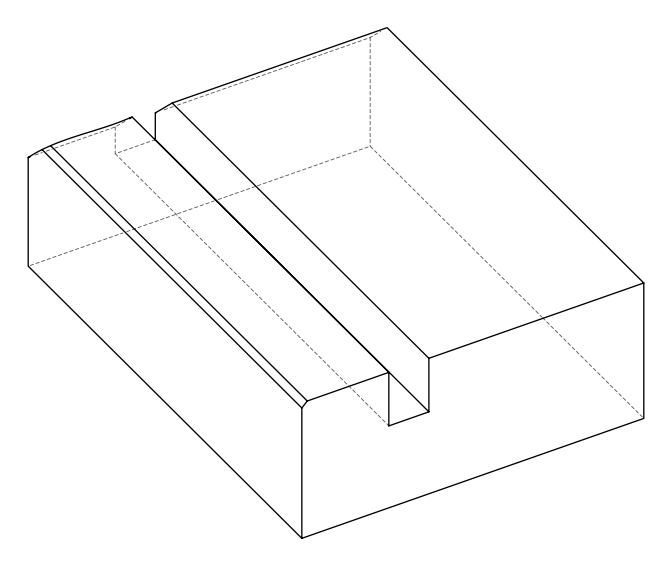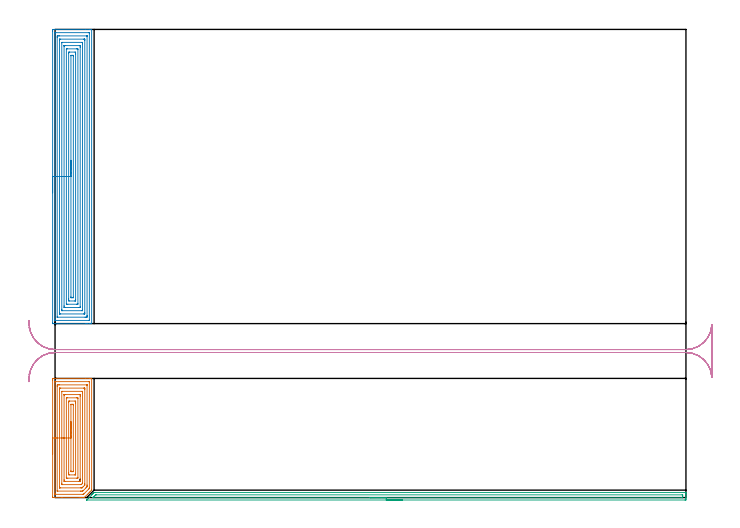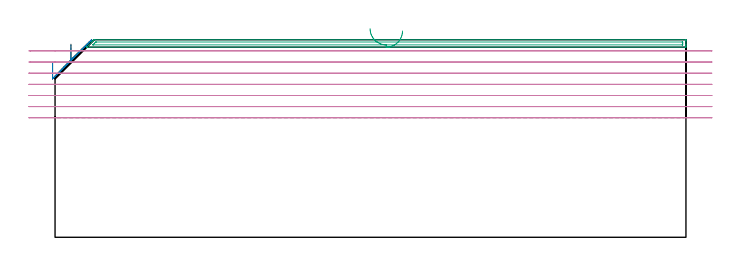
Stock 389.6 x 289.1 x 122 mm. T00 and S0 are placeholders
(PLAN: 4 operations, 1 tool changes, 38 min)
(1 AREA_MILL | FG_CHAMFER_SURFACE | UGT0205_001 | 5.6 min | 23765 mm3)
(2 AREA_MILL_1 | FG_CHAMFER_SURFACE_1 | UGT0205_001 | 13.42 min | 55161 mm3)
(3 AREA_MILL_2 | FG_CHAMFER_SURFACE_2 | UGT0205_001 | 6.06 min | 3882 mm3)
(4 MILL_RECTANGULAR_SLOT | SLOT_RECTANGULAR | UGT0201_004 | Follow Part, ap 8, ae 75% | 12.89 min | 630133 mm3)
(TOOL UGT0205_001 | Chamfer Mill 20 x 3 x 45 deg. | D20 FL50 Z2)
(TOOL UGT0201_004 | End Mill 32 mm | D32 FL53 Z6)
(OP 1 AREA_MILL)
G17 G21 G94 G90
T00 M6
G54
G17 G0 G90 X-1.5 Y26.8 S1061 M3
G43 Z132. H0
Z107.9
G94 G1 Y26.838 Z107.028 F250.
Y26.952 Z106.164
Y27.141 Z105.312
Y27.403 Z104.48
Y27.737 Z103.674
Y28.14 Z102.9
Y28.609 Z102.164
Y29.14 Z101.472
Y29.729 Z100.829
Y30.372 Z100.24
Y31.064 Z99.708
Y31.8 Z99.24
Y32.574 Z98.837
Y33.38 Z98.503
Y34.212 Z98.241
Y35.064 Z98.052
Y35.928 Z97.938
Y36.8 Z97.9
Y72.616
X-1.499 Y72.982 Z97.901
X-1.494 Y73.504 Z97.903
X-1.492 Y73.592 Z97.906
X-0.976 Y73.6 Z98.421
X18.803 Z118.198
X21.189 Z120.585
X21.871 Z121.271
X22.198 Z121.597
X22.57 Y73.593 Z121.962
X22.597 Y73.59 Z121.988
X22.6 Y73.428 Z122.
Y5.085
X22.601 Y4.605 Z121.98
X22.534 Y4.532 Z121.931
X21.636 Y3.636 Z121.036
X21.3 Y3.298 Z120.696
X20.722 Y2.722 Z120.121
X20.007 Y2.007 Z119.407
X18.173 Y0.172 Z117.57
X18.086 Y0.087 Z117.484
X18.007 Y0.01 Z117.403
X17.746 Y0. Z117.145
X17.438 Z116.837
X16.756 Z116.151
X15.529 Z114.926
X14.983 Z114.377
X4.372 Z103.769
X-1.25 Y0.001 Z98.147
X-1.492 Y0.01 Z97.906
X-1.499 Y0.252 Z97.899
Y0.283
X-1.5 Y36.8 Z97.9
X-0.086 Z99.314
X-0.085 Y71.417 Z99.315
X-0.084 Y71.528 Z99.316
X-0.081 Y71.582 Z99.319
X-0.08 Y71.588 Z99.32
X-0.06 Y71.592 Z99.34
X-0.007 Y71.596 Z99.393
X0.395 Y71.6 Z99.795
X20.788 Z120.188
X21.046 Y71.597 Z120.446
X21.154 Y71.593 Z120.554
X21.173 Y71.591 Z120.573
X21.179 Y71.579 Z120.579
X21.182 Y71.527 Z120.582
X21.184 Y71.418 Z120.584
X21.186 Y71.199 Z120.586
Y5.982
X21.181 Y5.756 Z120.581
X21.179 Y5.65 Z120.579
X21.114 Y5.576 Z120.514
X20.911 Y5.366 Z120.311
X20.635 Y5.085 Z120.035
X17.798 Y2.248 Z117.198
X17.643 Y2.095 Z117.043
X17.577 Y2.034 Z116.977
X17.55 Y2.011 Z116.95
X17.521 Y2.008 Z116.921
X17.401 Y2.004 Z116.801
X17.158 Y2. Z116.558
X0.312 Z99.712
X0.054 Y2.003 Z99.454
X-0.054 Y2.007 Z99.346
X-0.073 Y2.009 Z99.327
X-0.079 Y2.021 Z99.321
X-0.082 Y2.073 Z99.318
X-0.084 Y2.182 Z99.316
X-0.086 Y2.401 Z99.314
Y36.8
X1.328 Z100.728
X1.329 Y68.515 Z100.729
X1.33 Y68.872 Z100.73
X1.334 Y69.408 Z100.734
X1.336 Y69.578 Z100.736
X1.5 Y69.593 Z100.9
X1.684 Y69.596 Z101.084
X2.38 Y69.6 Z101.78
X2.57 Z101.97
X19.416 Y69.599 Z118.816
X19.607 Y69.595 Z119.007
X19.733 Y69.59 Z119.133
X19.766 Y69.586 Z119.166
X19.767 Y69.57 Z119.167
X19.769 Y69.527 Z119.169
X19.771 Y69.408 Z119.171
Y7.765
X19.77 Y7.408 Z119.17
X19.767 Y6.872 Z119.167
X19.765 Y6.697 Z119.165
X19.688 Y6.598 Z119.088
X19.416 Y6.319 Z118.816
X19.248 Y6.148 Z118.648
X19.079 Y5.979 Z118.479
X17.468 Y4.368 Z116.868
X17.29 Y4.192 Z116.69
X17.111 Y4.022 Z116.511
X16.94 Y4.007 Z116.34
X16.756 Y4.003 Z116.156
X16.06 Y4. Z115.46
X15.87 Z115.27
X1.684 Y4.001 Z101.084
X1.493 Y4.005 Z100.893
X1.367 Y4.01 Z100.767
X1.334 Y4.014 Z100.734
X1.333 Y4.03 Z100.733
X1.331 Y4.073 Z100.731
X1.329 Y4.192 Z100.729
X1.328 Y36.8 Z100.728
X2.743 Z102.143
Y66.728
X2.747 Y67.443 Z102.147
X2.75 Y67.549 Z102.15
X2.759 Y67.59 Z102.159
X2.808 Y67.592 Z102.208
X3.024 Y67.596 Z102.424
X3.457 Y67.6 Z102.857
X17.664 Z117.064
X18.082 Y67.597 Z117.482
X18.291 Y67.593 Z117.691
X18.341 Y67.59 Z117.741
X18.351 Y67.582 Z117.751
X18.353 Y67.565 Z117.753
X18.355 Y67.498 Z117.755
X18.357 Y66.902 Z117.757
Y66.728
Y8.659
X18.355 Y7.941 Z117.755
X18.352 Y7.765 Z117.752
X18.35 Y7.725 Z117.75
X18.325 Y7.686 Z117.725
X18.259 Y7.614 Z117.659
X18.157 Y7.508 Z117.557
X17.523 Y6.872 Z116.923
X17.137 Y6.488 Z116.537
X16.756 Y6.112 Z116.156
X16.687 Y6.048 Z116.087
X16.625 Y6.01 Z116.025
X16.519 Y6.007 Z115.919
X16.302 Y6.003 Z115.702
X15.87 Y6. Z115.27
X3.436 Z102.836
X3.018 Y6.003 Z102.418
X2.809 Y6.007 Z102.209
X2.759 Y6.01 Z102.159
X2.749 Y6.018 Z102.149
X2.747 Y6.035 Z102.147
X2.745 Y6.102 Z102.145
X2.743 Y6.698 Z102.143
Y6.872
Y36.8
X4.157 Z103.557
Y65.318
X4.158 Y65.443 Z103.558
X4.162 Y65.543 Z103.562
X4.166 Y65.591 Z103.566
X4.181 Y65.594 Z103.581
X4.344 Y65.598 Z103.744
X4.577 Y65.6 Z103.977
X16.756 Z116.156
X16.85 Y65.598 Z116.25
X16.907 Y65.595 Z116.307
X16.933 Y65.591 Z116.333
X16.936 Y65.505 Z116.336
X16.942 Y65.129 Z116.342
X16.943 Y64.941 Z116.343
Y64.753
Y9.364
X16.942 Y9.011 Z116.342
X16.939 Y8.835 Z116.339
X16.936 Y8.752 Z116.336
X16.858 Y8.659 Z116.258
X16.808 Y8.607 Z116.208
X16.756 Y8.555 Z116.156
X16.359 Y8.166 Z115.759
X16.194 Y8.01 Z115.594
X15.87 Y8.003 Z115.27
X15.636 Y8. Z115.036
X4.344 Z103.744
X4.25 Y8.001 Z103.65
X4.193 Y8.005 Z103.593
X4.167 Y8.009 Z103.567
X4.164 Y8.095 Z103.564
X4.158 Y8.471 Z103.558
X4.157 Y8.659 Z103.557
Y8.847
Y36.8
X5.571 Z104.971
X5.572 Y63.155 Z104.972
X5.574 Y63.429 Z104.974
X5.578 Y63.566 Z104.978
X5.579 Y63.59 Z104.979
X5.612 Y63.594 Z105.012
X5.676 Y63.598 Z105.076
X6.117 Y63.6 Z105.517
X6.561 Z105.961
X14.983 Y63.599 Z114.383
X15.432 Y63.596 Z114.832
X15.512 Y63.59 Z114.912
X15.522 Y63.505 Z114.922
X15.525 Y63.155 Z114.925
X15.528 Y62.605 Z114.928
Y10.445
X15.526 Y10.171 Z114.926
X15.522 Y10.034 Z114.922
X15.521 Y10.01 Z114.921
X15.488 Y10.006 Z114.888
X15.424 Y10.002 Z114.824
X14.983 Y10. Z114.383
X14.539 Z113.939
X6.117 Y10.001 Z105.517
X5.668 Y10.004 Z105.068
X5.588 Y10.01 Z104.988
X5.578 Y10.095 Z104.978
X5.575 Y10.445 Z104.975
X5.572 Y10.995 Z104.972
X5.571 Y36.8 Z104.971
X6.985 Z106.385
X6.986 Y61.368 Z106.386
X6.987 Y61.385 Z106.387
X7.003 Y61.59 Z106.403
X7.661 Y61.599 Z107.061
X13.21 Y61.6 Z112.61
X13.869 Y61.597 Z113.269
X14.096 Y61.59 Z113.496
X14.113 Y61.368 Z113.513
X14.114 Y61.35 Z113.514
Y12.232
X14.113 Y12.215 Z113.513
X14.096 Y12.01 Z113.496
X13.439 Y12.001 Z112.839
X7.89 Y12. Z107.29
X7.231 Y12.003 Z106.631
X7.003 Y12.01 Z106.403
X6.987 Y12.232 Z106.387
X6.986 Y12.25 Z106.386
X6.985 Y36.8 Z106.385
X8.4 Z107.8
Y58.688
X8.401 Y59.066 Z107.801
X8.407 Y59.581 Z107.807
X8.758 Y59.6 Z108.158
X8.777 Z108.177
X12.323 Y59.599 Z111.723
X12.693 Y59.581 Z112.093
X12.698 Y59.203 Z112.098
X12.7 Y58.688 Z112.1
Y58.308
Y14.912
X12.699 Y14.534 Z112.099
X12.693 Y14.019 Z112.093
X12.342 Y14. Z111.742
X12.323 Z111.723
X8.777 Y14.001 Z108.177
X8.407 Y14.019 Z107.807
X8.402 Y14.397 Z107.802
X8.4 Y14.912 Z107.8
Y15.292
Y36.8
X9.814 Z109.214
Y57.272
X9.816 Y57.457 Z109.216
X9.819 Y57.549 Z109.219
X9.821 Y57.587 Z109.221
X9.863 Y57.593 Z109.263
X10.55 Y57.598 Z109.95
X10.744 Y57.599 Z110.144
X11.26 Y57.59 Z110.66
X11.28 Y57.583 Z110.68
X11.282 Y57.555 Z110.682
X11.284 Y57.484 Z110.684
X11.286 Y57.34 Z110.686
Y57.052
Y16.328
X11.284 Y16.143 Z110.684
X11.281 Y16.051 Z110.681
X11.279 Y16.013 Z110.679
X11.237 Y16.007 Z110.637
X10.55 Y16.001 Z109.95
X10.356 Z109.756
X9.84 Y16.01 Z109.24
X9.82 Y16.016 Z109.22
X9.818 Y16.045 Z109.218
X9.816 Y16.116 Z109.216
X9.814 Y16.26 Z109.214
Y16.548
Y36.8
Y37.672 Z109.252
Y38.537 Z109.366
Y39.388 Z109.555
Y40.22 Z109.817
Y41.026 Z110.151
Y41.8 Z110.554
Y42.536 Z111.022
Y43.228 Z111.553
Y43.871 Z112.143
Y44.46 Z112.786
Y44.992 Z113.478
Y45.46 Z114.214
Y45.863 Z114.988
Y46.197 Z115.794
Y46.459 Z116.626
Y46.648 Z117.477
Y46.762 Z118.342
Y46.8 Z119.214
G0 Z132.
M5
M2
(OP 2 AREA_MILL_1)
G17 G21 G94 G90
T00 M6
G54
G17 G0 G90 X-1.5 Y188.25 S1061 M3
G43 Z132. H0
Z107.9
G94 G1 Y188.288 Z107.028 F250.
Y188.402 Z106.164
Y188.591 Z105.312
Y188.853 Z104.48
Y189.187 Z103.674
Y189.59 Z102.9
Y190.059 Z102.164
Y190.59 Z101.472
Y191.179 Z100.829
Y191.822 Z100.24
Y192.514 Z99.708
Y193.25 Z99.24
Y194.024 Z98.837
Y194.83 Z98.503
Y195.662 Z98.241
Y196.514 Z98.052
Y197.378 Z97.938
Y198.25 Z97.9
Y288.116
X-1.499 Y288.482 Z97.901
X-1.494 Y289.004 Z97.903
X-1.492 Y289.092 Z97.906
X-0.976 Y289.1 Z98.421
X18.803 Z118.198
X21.189 Z120.585
X21.871 Z121.271
X22.198 Z121.597
X22.57 Y289.092 Z121.962
X22.597 Y289.09 Z121.988
X22.6 Y288.928 Z122.
Y107.572
X22.597 Y107.41 Z121.988
X22.57 Y107.407 Z121.962
X22.197 Y107.4 Z121.597
X21.871 Z121.271
X21.189 Z120.585
X19.962 Z119.359
X19.416 Z118.811
X18.802 Z118.198
X-1.25 Y107.401 Z98.148
X-1.492 Y107.41 Z97.906
X-1.499 Y107.652 Z97.899
Y107.683
X-1.5 Y198.25 Z97.9
X-0.086 Z99.314
X-0.085 Y286.917 Z99.315
X-0.084 Y287.028 Z99.316
X-0.081 Y287.082 Z99.319
X-0.08 Y287.088 Z99.32
X-0.06 Y287.092 Z99.34
X-0.007 Y287.096 Z99.393
X0.395 Y287.1 Z99.795
X20.788 Z120.188
X21.046 Y287.097 Z120.446
X21.154 Y287.093 Z120.554
X21.173 Y287.09 Z120.573
X21.179 Y287.079 Z120.579
X21.182 Y287.027 Z120.582
X21.184 Y286.918 Z120.584
X21.186 Y286.699 Z120.586
X21.185 Y109.583 Z120.585
X21.184 Y109.472 Z120.584
X21.181 Y109.418 Z120.581
X21.18 Y109.412 Z120.58
X21.16 Y109.408 Z120.56
X21.107 Y109.404 Z120.507
X20.705 Y109.4 Z120.105
X0.312 Z99.712
X0.054 Y109.403 Z99.454
X-0.054 Y109.407 Z99.346
X-0.073 Y109.409 Z99.327
X-0.079 Y109.421 Z99.321
X-0.082 Y109.473 Z99.318
X-0.084 Y109.582 Z99.316
X-0.086 Y109.802 Z99.314
Y198.25
X1.328 Z100.728
X1.329 Y284.015 Z100.729
X1.33 Y284.372 Z100.73
X1.333 Y284.908 Z100.733
X1.335 Y285.078 Z100.735
X1.5 Y285.093 Z100.9
X1.684 Y285.096 Z101.084
X2.38 Y285.1 Z101.78
X2.57 Z101.97
X19.416 Y285.099 Z118.816
X19.607 Y285.095 Z119.007
X19.733 Y285.09 Z119.133
X19.766 Y285.086 Z119.166
X19.767 Y285.07 Z119.167
X19.769 Y285.027 Z119.169
X19.771 Y284.908 Z119.171
Y112.485
X19.77 Y112.129 Z119.17
X19.766 Y111.592 Z119.166
X19.764 Y111.422 Z119.164
X19.6 Y111.407 Z119.
X19.416 Y111.404 Z118.816
X18.72 Y111.4 Z118.12
X18.53 Z117.93
X1.684 Y111.401 Z101.084
X1.493 Y111.405 Z100.893
X1.367 Y111.41 Z100.767
X1.334 Y111.414 Z100.734
X1.333 Y111.43 Z100.733
X1.331 Y111.473 Z100.731
X1.329 Y111.592 Z100.729
X1.328 Y198.25 Z100.728
X2.743 Z102.143
Y282.228
X2.747 Y282.943 Z102.147
X2.75 Y283.049 Z102.15
X2.759 Y283.09 Z102.159
X2.808 Y283.092 Z102.208
X3.024 Y283.096 Z102.424
X3.457 Y283.1 Z102.857
X17.664 Z117.064
X18.082 Y283.097 Z117.482
X18.291 Y283.093 Z117.691
X18.341 Y283.09 Z117.741
X18.351 Y283.082 Z117.751
X18.353 Y283.065 Z117.753
X18.355 Y282.998 Z117.755
X18.357 Y282.402 Z117.757
Y282.228
Y114.272
X18.353 Y113.557 Z117.753
X18.35 Y113.451 Z117.75
X18.341 Y113.41 Z117.741
X18.292 Y113.408 Z117.692
X18.076 Y113.404 Z117.476
X17.643 Y113.4 Z117.043
X3.436 Z102.836
X3.018 Y113.403 Z102.418
X2.809 Y113.407 Z102.209
X2.759 Y113.41 Z102.159
X2.749 Y113.418 Z102.149
X2.747 Y113.435 Z102.147
X2.745 Y113.502 Z102.145
X2.743 Y114.098 Z102.143
Y114.272
Y198.25
X4.157 Z103.557
Y280.817
X4.158 Y280.943 Z103.558
X4.162 Y281.043 Z103.562
X4.166 Y281.091 Z103.566
X4.181 Y281.094 Z103.581
X4.344 Y281.098 Z103.744
X4.576 Y281.1 Z103.976
X16.756 Z116.156
X16.85 Y281.098 Z116.25
X16.907 Y281.095 Z116.307
X16.933 Y281.091 Z116.333
X16.936 Y281.005 Z116.336
X16.942 Y280.629 Z116.342
X16.943 Y280.441 Z116.343
Y280.253
Y115.683
X16.942 Y115.557 Z116.342
X16.938 Y115.458 Z116.338
X16.934 Y115.409 Z116.334
X16.919 Y115.406 Z116.319
X16.756 Y115.402 Z116.156
X16.524 Y115.4 Z115.924
X4.344 Z103.744
X4.25 Y115.401 Z103.65
X4.193 Y115.405 Z103.593
X4.167 Y115.409 Z103.567
X4.164 Y115.495 Z103.564
X4.158 Y115.871 Z103.558
X4.157 Y116.059 Z103.557
Y116.247
Y198.25
X5.571 Z104.971
X5.572 Y278.654 Z104.972
X5.574 Y278.929 Z104.974
X5.577 Y279.066 Z104.977
X5.579 Y279.09 Z104.979
X5.612 Y279.094 Z105.012
X5.676 Y279.098 Z105.076
X6.117 Y279.1 Z105.517
X6.561 Z105.961
X14.983 Y279.099 Z114.383
X15.432 Y279.096 Z114.832
X15.512 Y279.09 Z114.912
X15.522 Y279.005 Z114.922
X15.525 Y278.654 Z114.925
X15.528 Y278.105 Z114.928
Y117.846
X15.526 Y117.571 Z114.926
X15.522 Y117.434 Z114.922
X15.521 Y117.41 Z114.921
X15.488 Y117.406 Z114.888
X15.424 Y117.402 Z114.824
X14.983 Y117.4 Z114.383
X14.539 Z113.939
X6.117 Y117.401 Z105.517
X5.668 Y117.404 Z105.068
X5.588 Y117.41 Z104.988
X5.578 Y117.495 Z104.978
X5.575 Y117.846 Z104.975
X5.572 Y118.395 Z104.972
X5.571 Y198.25 Z104.971
X6.985 Z106.385
X6.986 Y276.868 Z106.386
X6.987 Y276.885 Z106.387
X7.003 Y277.09 Z106.403
X7.661 Y277.099 Z107.061
X13.21 Y277.1 Z112.61
X13.869 Y277.097 Z113.269
X14.096 Y277.09 Z113.496
X14.113 Y276.868 Z113.513
X14.114 Y276.85 Z113.514
Y119.632
X14.113 Y119.616 Z113.513
X14.096 Y119.41 Z113.496
X13.439 Y119.401 Z112.839
X7.89 Y119.4 Z107.29
X7.231 Y119.403 Z106.631
X7.003 Y119.41 Z106.403
X6.987 Y119.632 Z106.387
X6.986 Y119.65 Z106.386
X6.985 Y198.25 Z106.385
X8.4 Z107.8
Y274.187
X8.401 Y274.566 Z107.801
X8.407 Y275.081 Z107.807
X8.758 Y275.1 Z108.158
X8.777 Z108.177
X12.323 Y275.099 Z111.723
X12.693 Y275.081 Z112.093
X12.698 Y274.703 Z112.098
X12.7 Y274.187 Z112.1
Y273.807
Y122.313
X12.699 Y121.934 Z112.099
X12.693 Y121.419 Z112.093
X12.342 Y121.401 Z111.742
X12.323 Y121.4 Z111.723
X8.777 Y121.401 Z108.177
X8.407 Y121.419 Z107.807
X8.402 Y121.797 Z107.802
X8.4 Y122.313 Z107.8
X8.399 Y122.693 Z107.799
X8.4 Y198.25 Z107.8
X9.814 Z109.214
Y272.772
X9.816 Y272.957 Z109.216
X9.819 Y273.049 Z109.219
X9.821 Y273.087 Z109.221
X9.863 Y273.093 Z109.263
X10.55 Y273.098 Z109.95
X10.744 Y273.099 Z110.144
X11.261 Y273.09 Z110.661
X11.28 Y273.083 Z110.68
X11.282 Y273.055 Z110.682
X11.284 Y272.984 Z110.684
X11.286 Y272.84 Z110.686
Y272.552
Y123.728
X11.284 Y123.543 Z110.684
X11.281 Y123.451 Z110.681
X11.279 Y123.413 Z110.679
X11.237 Y123.407 Z110.637
X10.55 Y123.402 Z109.95
X10.356 Y123.401 Z109.756
X9.839 Y123.41 Z109.239
X9.82 Y123.417 Z109.22
X9.818 Y123.445 Z109.218
X9.816 Y123.517 Z109.216
X9.814 Y123.66 Z109.214
Y123.948
Y198.25
Y199.122 Z109.252
Y199.987 Z109.366
Y200.838 Z109.554
Y201.67 Z109.817
Y202.476 Z110.151
Y203.25 Z110.554
Y203.986 Z111.022
Y204.678 Z111.553
Y205.321 Z112.143
Y205.91 Z112.786
Y206.442 Z113.478
Y206.91 Z114.214
Y207.313 Z114.988
Y207.647 Z115.794
Y207.909 Z116.626
Y208.098 Z117.477
Y208.212 Z118.342
Y208.25 Z119.214
G0 Z132.
M5
M2
(OP 3 AREA_MILL_2)
G17 G21 G94 G90
T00 M6
G54
G17 G0 G90 X214.55 Y-1.5 S1061 M3
G43 Z132. H0
Z127.4
G94 G1 X214.512 Z126.528 F250.
X214.398 Z125.664
X214.209 Z124.812
X213.947 Z123.98
X213.613 Z123.174
X213.21 Z122.4
X212.742 Z121.664
X212.21 Z120.972
X211.621 Z120.329
X210.978 Z119.74
X210.286 Z119.208
X209.55 Z118.74
X208.776 Z118.337
X207.97 Z118.003
X207.138 Z117.741
X206.287 Z117.552
X205.422 Z117.438
X204.55 Z117.4
X19.669 Y-1.499 Z117.401
X19.628 Y-1.498 Z117.402
X19.515 Y-1.491 Z117.405
X19.585 Y-1.417 Z117.481
X19.669 Y-1.331 Z117.567
X20.726 Y-0.274 Z118.626
X22.686 Y1.687 Z120.585
X22.795 Y1.796 Z120.693
X23.128 Y2.128 Z121.028
X23.35 Y2.35 Z121.249
X23.573 Y2.574 Z121.472
X24.016 Y3.017 Z121.915
X24.032 Y3.032 Z121.929
X24.105 Y3.102 Z121.98
X24.581 Y3.1 Z122.
X389.431
X389.59 Y3.097 Z121.988
X389.593 Y3.07 Z121.961
X389.6 Y2.702 Z121.602
Y2.356 Z121.256
Y1.687 Z120.582
Y0.465 Z119.362
Y-0.087 Z118.808
Y-0.698 Z118.198
X389.597 Y-0.974 Z117.922
X389.592 Y-1.491 Z117.405
X389.509 Y-1.494 Z117.403
X388.985 Y-1.5 Z117.4
X204.55
Y-0.086 Z118.814
X23.688
X23.467 Y-0.079 Z118.821
X23.384 Y-0.076 Z118.824
X23.402 Y-0.053 Z118.847
X23.428 Y-0.024 Z118.876
X23.525 Y0.075 Z118.975
X23.624 Y0.175 Z119.075
X23.97 Y0.52 Z119.42
X24.581 Y1.131 Z120.031
X24.862 Y1.408 Z120.308
X25.071 Y1.611 Z120.511
X25.145 Y1.679 Z120.579
X25.251 Y1.682 Z120.582
X25.474 Y1.686 Z120.586
X387.198
X387.422 Y1.684 Z120.584
X387.532 Y1.681 Z120.581
X387.58 Y1.679 Z120.579
X387.59 Y1.649 Z120.549
X387.594 Y1.545 Z120.445
X387.599 Y1.289 Z120.189
Y0.8 Z119.7
X387.598 Y0.403 Z119.303
X387.59 Y0.003 Z118.903
X387.58 Y-0.079 Z118.821
X387.533 Y-0.082 Z118.818
X387.421 Y-0.084 Z118.816
X387.198 Y-0.086 Z118.814
X204.55
X203.678 Z118.852
X202.814 Z118.966
X201.962 Z119.155
X201.13 Z119.417
X200.324 Z119.751
X199.55 Z120.154
X198.814 Z120.623
X198.122 Z121.154
X197.479 Z121.743
X196.89 Z122.386
X196.359 Z123.078
X195.89 Z123.814
X195.487 Z124.588
X195.153 Z125.394
X194.891 Z126.226
X194.702 Z127.078
X194.588 Z127.943
X194.55 Z128.814
G0 Z132.
M5
M2
(OP 4 MILL_RECTANGULAR_SLOT)
G17 G21 G94 G90
T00 M6
G54
G17 G0 G90 X-16.129 Y75.801 S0 M3
G43 Z132. H0
Z115.114
G94 G1 X-15.183 Y78.648 F250.
G2 X0. Y89.6 R16. F500.
G1 X389.6
G2 X405.59 Y74.166 R16.
G1 X405.6
Y106.834
X405.59
G2 X389.6 Y91.4 R16.
G1 X0.
G2 X-15.183 Y102.352 R16.
G1 X-16.129 Y105.199 F250.
G0 Y75.801 Z108.229
G1 X-15.183 Y78.648
G2 X0. Y89.6 R16. F500.
G1 X389.6
G2 X405.59 Y74.166 R16.
G1 X405.6
Y106.834
X405.59
G2 X389.6 Y91.4 R16.
G1 X0.
G2 X-15.183 Y102.352 R16.
G1 X-16.129 Y105.199 F250.
G0 X-16.271 Y73.087 Z101.343
G1 X-15.811 Y76.051
G2 X0. Y89.6 R16. F500.
G1 X389.6
G2 X405.59 Y74.166 R16.
G1 Y106.834
G2 X389.6 Y91.4 R16.
G1 X0.
G2 X-15.808 Y104.929 R16.
G1 X-16.271 Y107.893 F250.
G0 X-16.154 Y71.585 Z94.457
G1 X-15.97 Y74.579
G2 X0. Y89.6 R16. F500.
G1 X389.6
G2 X405.59 Y74.166 R16.
G1 X405.6
Y106.834
X405.59
G2 X389.6 Y91.4 R16.
G1 X0.
G2 X-15.97 Y106.421 R16.
G1 X-16.154 Y109.415 F250.
G0 Y71.585 Z87.571
G1 X-15.97 Y74.579
G2 X0. Y89.6 R16. F500.
G1 X389.6
G2 X405.59 Y74.166 R16.
G1 X405.6
Y106.834
X405.59
G2 X389.6 Y91.4 R16.
G1 X0.
G2 X-15.97 Y106.421 R16.
G1 X-16.154 Y109.415 F250.
G0 Y71.585 Z80.686
G1 X-15.97 Y74.579
G2 X0. Y89.6 R16. F500.
G1 X389.6
G2 X405.59 Y74.166 R16.
G1 X405.6
Y106.834
X405.59
G2 X389.6 Y91.4 R16.
G1 X0.
G2 X-15.97 Y106.421 R16.
G1 X-16.154 Y109.415 F250.
G0 Y71.585 Z73.8
G1 X-15.97 Y74.579
G2 X0. Y89.6 R16. F500.
G1 X389.6
G2 X405.59 Y74.166 R16.
G1 X405.6
Y106.834
X405.59
G2 X389.6 Y91.4 R16.
G1 X0.
G2 X-15.97 Y106.421 R16.
G1 X-16.154 Y109.415 F250.
G0 Z132.
M5
M2
